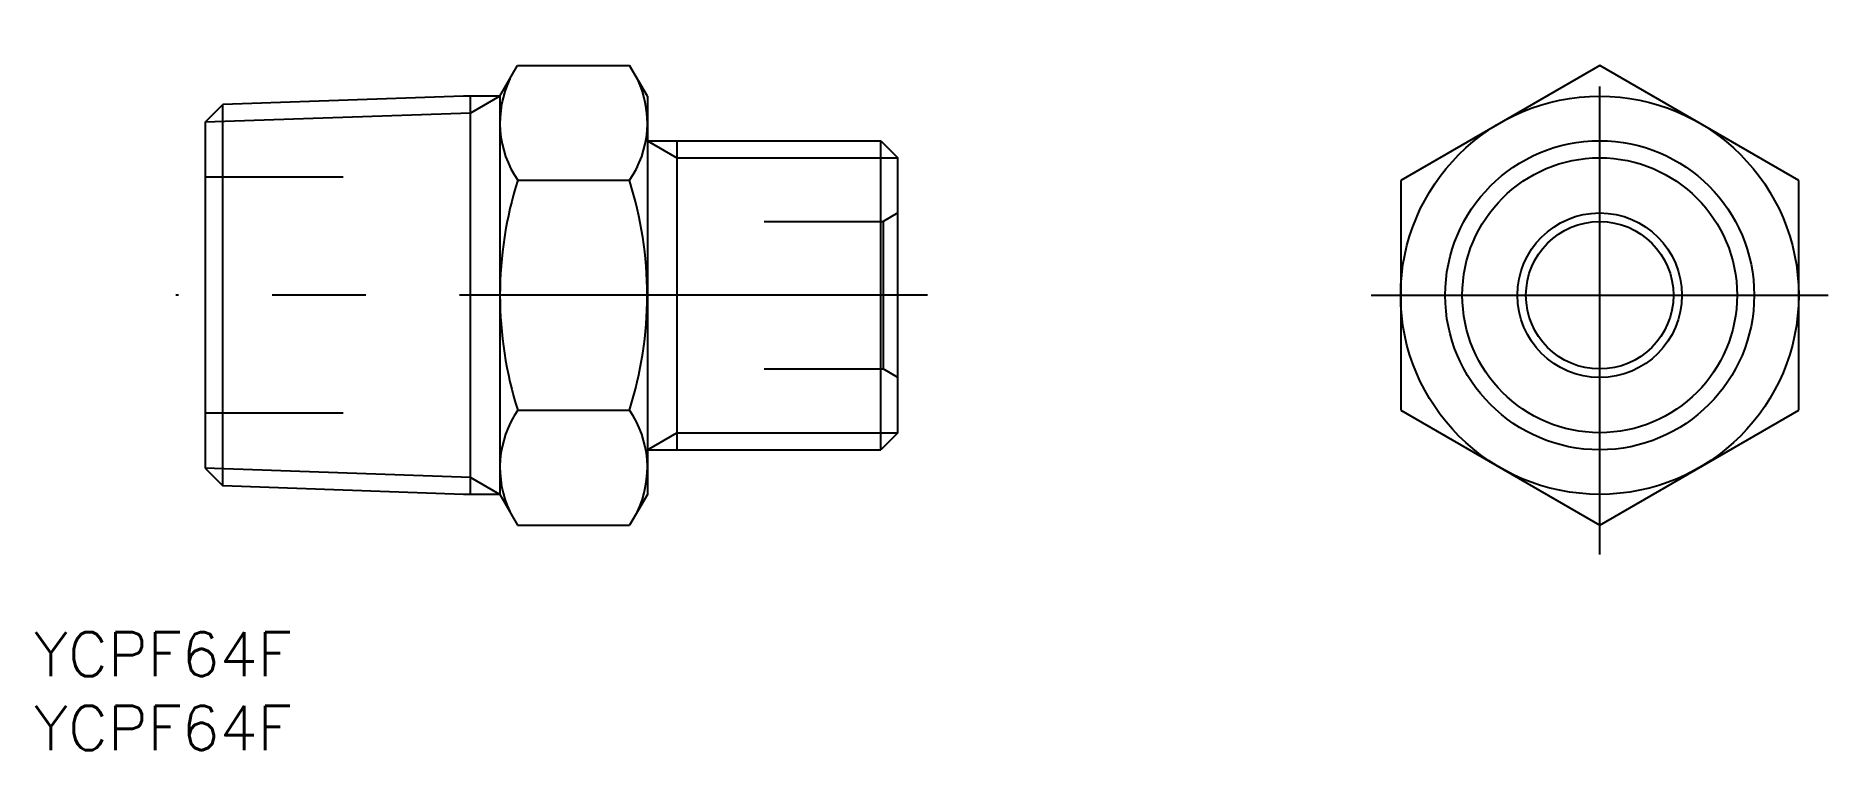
# Model space of a CAD drawing. Extents: x -106 to 15, y -31 to 18.
import ezdxf

# ---------------------------------------------------------------- set-up
doc = ezdxf.new("R2010")
doc.units = 0
doc.linetypes.add('CENTER', pattern=[50.8, 31.75, -6.35, 6.35, -6.35])
doc.linetypes.add('DASHED', pattern=[19.05, 12.7, -6.35])
doc.layers.get('0').update_dxf_attribs({"linetype": 'CONTINUOUS'})
doc.layers.add('CENTER', color=1, linetype='CENTER')
doc.styles.get("Standard").update_dxf_attribs({"font": 'txt.shx', "height": 3, "bigfont": 'bigfont.shx'})

msp = doc.modelspace()

# ---------------------------------------------------------------- linework, layer by layer
at = {"color": 7, "linetype": 'CONTINUOUS'}
for p, q in [((-74.61, 13.5), (-73.41, 15.59)), ((-73.41, 15.59), (-65.82, 15.59)), ((-64.61, 13.5), (-65.82, 15.59)), ((0, 15.59), (-13.5, 7.79)), ((13.5, 7.79), (0, 15.59)), ((-77.08, 13.5), (-93.41, 12.93)), ((-74.61, 13.5), (-77.08, 13.5)), ((-76.6, -13.5), (-76.6, 13.5)), ((-74.61, 13.5), (-74.61, -13.5)), ((-64.61, 13.5), (-64.61, -13.5)), ((-94.61, 11.73), (-93.41, 12.93)), ((-93.41, -12.93), (-93.41, 12.93)), ((-94.61, 11.73), (-94.61, -11.73)), ((-64.61, 10.48), (-48.78, 10.48)), ((-62.6, 10.48), (-62.6, -10.48)), ((-48.78, -10.48), (-48.78, 10.48)), ((-48.78, 10.48), (-47.61, 9.32)), ((-47.61, -9.32), (-47.61, 9.32)), ((-65.82, 7.79), (-73.41, 7.79)), ((-13.5, 7.79), (-13.5, -7.79)), ((13.5, -7.79), (13.5, 7.79)), ((-73.41, -7.79), (-65.82, -7.79)), ((-13.5, -7.79), (0, -15.59)), ((0, -15.59), (13.5, -7.79)), ((-47.61, -9.32), (-48.78, -10.48)), ((-64.61, -10.48), (-48.78, -10.48)), ((-94.61, -11.73), (-93.41, -12.93)), ((-77.08, -13.5), (-93.41, -12.93)), ((-74.61, -13.5), (-77.08, -13.5)), ((-74.61, -13.5), (-73.41, -15.59)), ((-64.61, -13.5), (-65.82, -15.59)), ((-73.41, -15.59), (-65.82, -15.59))]:
    msp.add_line(p, q, dxfattribs=at)
at = {"color": 3, "linetype": 'CONTINUOUS'}
for p, q in [((-74.61, 13.5), (-76.6, 12.35)), ((-76.6, 12.35), (-94.61, 11.73)), ((-64.61, 10.48), (-62.6, 9.32)), ((-62.6, 9.32), (-47.61, 9.32)), ((-64.61, -10.48), (-62.6, -9.32)), ((-62.6, -9.32), (-47.61, -9.32)), ((-76.6, -12.35), (-94.61, -11.73)), ((-74.61, -13.5), (-76.6, -12.35))]:
    msp.add_line(p, q, dxfattribs=at)
at = {"color": 3, "linetype": 'DASHED'}
for p, q in [((-85.24, 8), (-94.61, 8)), ((-56.69, 5), (-48.61, 5)), ((-47.61, 5.58), (-48.61, 5)), ((-48.61, 5), (-48.61, -5)), ((-56.69, -5), (-48.61, -5)), ((-47.61, -5.58), (-48.61, -5)), ((-85.24, -8), (-94.61, -8))]:
    msp.add_line(p, q, dxfattribs=at)
at = {"color": 7, "linetype": 'CONTINUOUS'}
for radius in [13.5, 10.48, 5.58, 5]:
    msp.add_circle((0, 0), radius, dxfattribs=at)
at = {"color": 3, "linetype": 'CONTINUOUS'}
msp.add_circle((0, 0), 9.32, dxfattribs=at)
at = {"color": 7, "linetype": 'CONTINUOUS'}
for centre, radius, start, end in [((-67.71, 11.69), 6.9, 154.3842, 214.3842), ((-71.51, 11.69), 6.9, 325.6158, 25.6158), ((-48.82, 0), 25.79, 162.412, 197.588), ((-90.41, 0), 25.79, 342.412, 17.588), ((-67.71, -11.69), 6.9, 145.6158, 205.6158), ((-71.51, -11.69), 6.9, 334.3842, 34.3842)]:
    msp.add_arc(centre, radius, start, end, dxfattribs=at)
at = {"layer": 'CENTER', "color": 1, "linetype": 'CENTER'}
for p, q in [((0, -17.59), (0, 17.59)), ((-45.61, 0), (-96.61, 0)), ((-15.5, 0), (15.5, 0))]:
    msp.add_line(p, q, dxfattribs=at)

# ---------------------------------------------------------------- texts
at = {"color": 7, "linetype": 'CONTINUOUS'}
for p in [(-106.23, -25.84), (-106.23, -30.84)]:
    msp.add_text('YCPF64F', height=3, dxfattribs=at).set_placement(p)

doc.saveas('drawing.dxf')
